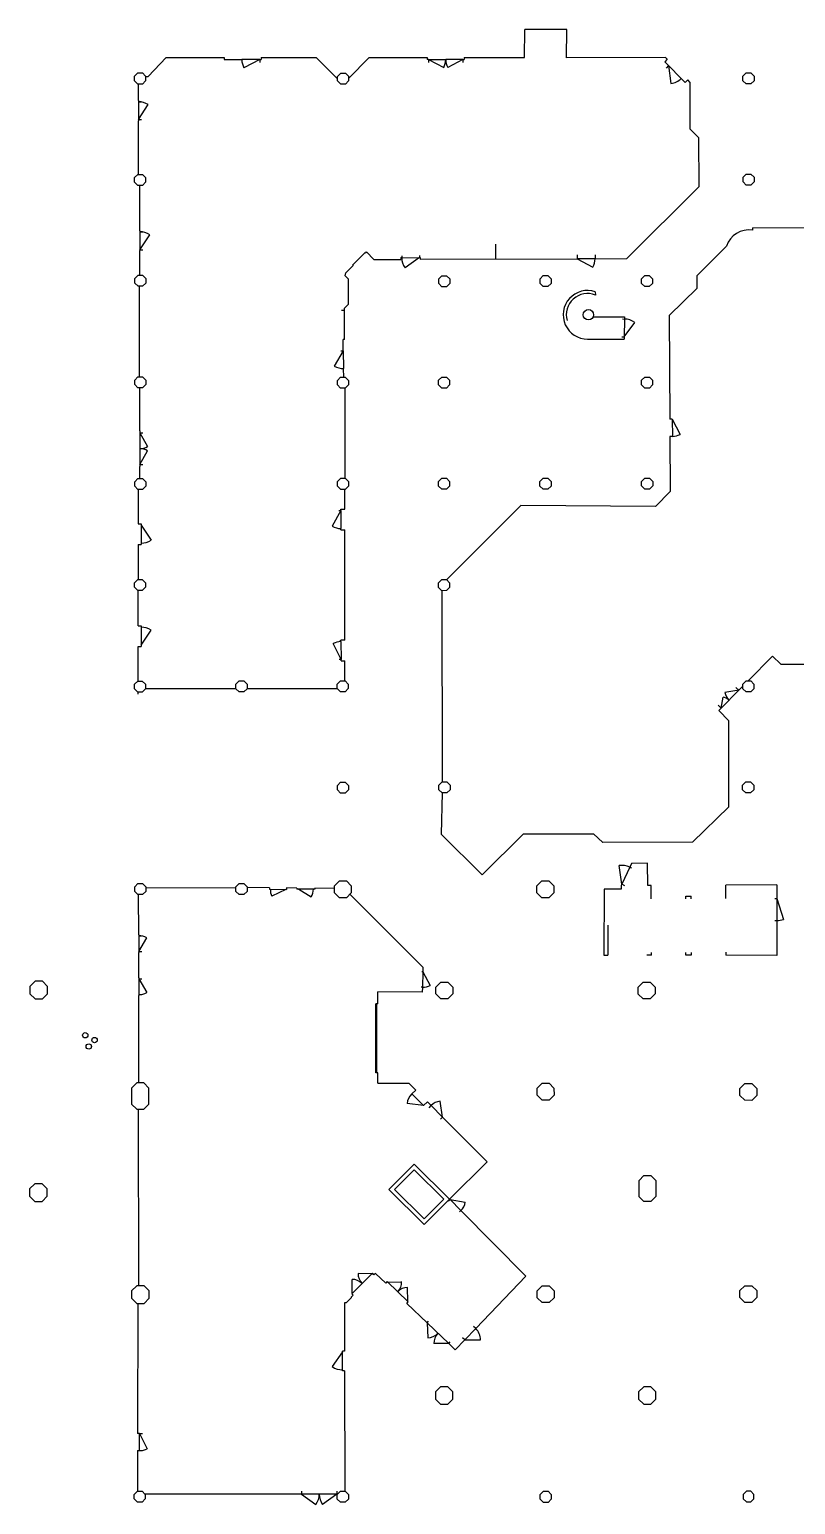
# Model space of a CAD drawing. Header units: metres. Extents: x -170671 to 7046476, y -35663801 to 566855.
# Drawn here: x 16557 to 20404, y 8279 to 15692 of the extents above; entities that cross this region are included whole.
import ezdxf

# ---------------------------------------------------------------- set-up
doc = ezdxf.new("R2010")
doc.units = ezdxf.units.M
doc.header["$LTSCALE"] = 100
doc.layers.add('0-mur', color=250, linetype='Continuous')
doc.layers.add('0-porte', color=6, linetype='Continuous')

msp = doc.modelspace()

# ---------------------------------------------------------------- linework, layer by layer
at = {"layer": '0-mur', "color": 0}
for p, q in [((19043.795, 15551.775), (19045.311, 15692.143)), ((19255.579, 15691.508), (19045.311, 15692.143)), ((19254.055, 15550.491), (19255.579, 15691.508)), ((17243.885, 15550.968), (17152.467, 15455.436)), ((17243.885, 15550.968), (17535.204, 15551.231)), ((17535.204, 15551.231), (17535.21, 15541.224)), ((17535.21, 15541.224), (17623.655, 15541.308)), ((17713.909, 15541.405), (17721.012, 15541.429)), ((17721.009, 15551.387), (17996.809, 15551.688)), ((17721.009, 15551.387), (17721.012, 15541.429)), ((18104.222, 15444.972), (17996.809, 15551.688)), ((18263.895, 15550.996), (18159.745, 15445.602)), ((18263.895, 15550.996), (18554.67, 15551.3)), ((18554.67, 15551.3), (18554.683, 15541.294)), ((18561.78, 15541.317), (18554.683, 15541.294)), ((18733.381, 15541.475), (18740.488, 15541.45)), ((18740.481, 15551.457), (19043.795, 15551.775)), ((18740.481, 15551.457), (18740.488, 15541.45)), ((19751.158, 15552.061), (19254.055, 15550.491)), ((19760.63, 15542.5), (19747.583, 15529.538)), ((19760.63, 15542.5), (19751.158, 15552.061)), ((17140.597, 15455.406), (17152.467, 15455.436)), ((19863.433, 15438.698), (19850.869, 15426.28)), ((19875.449, 15426.558), (19863.433, 15438.698)), ((19874.75, 15192.047), (19875.449, 15426.558)), ((17104.205, 15334.813), (17104.13, 15418.1)), ((17104.564, 14964.183), (17104.301, 15233.904)), ((19917.648, 15148.928), (19874.75, 15192.047)), ((19917.648, 15148.928), (19918.062, 14902.142)), ((17111.378, 14680.235), (17111.158, 14908.687)), ((19918.062, 14902.142), (19556.745, 14540.702)), ((20187.764, 14695.186), (20508.317, 14696.755)), ((20187.764, 14695.186), (20187.767, 14683.485)), ((18897.597, 14614.076), (18897.842, 14538.541)), ((19910.451, 14456.378), (20057.276, 14603.404)), ((17111.597, 14456.961), (17111.476, 14580.72)), ((18245.615, 14569.778), (18249.869, 14574.063)), ((18249.869, 14574.063), (18286.609, 14536.537)), ((18286.609, 14536.537), (18421.572, 14536.997)), ((18421.545, 14545.705), (18421.577, 14536.849)), ((18519.934, 14546.232), (18519.963, 14537.175)), ((18519.958, 14537.324), (19307.81, 14539.89)), ((19397.806, 14540.184), (19556.745, 14540.702)), ((18142.463, 14454.177), (18145.789, 14469.281)), ((18145.789, 14469.281), (18182.201, 14505.929)), ((19910.1, 14392.524), (19910.451, 14456.378)), ((17110.147, 13946.9), (17109.712, 14401.415)), ((18158.896, 14437.741), (18142.463, 14454.177)), ((18158.899, 14311.021), (18158.896, 14437.741)), ((19770.302, 14254.817), (19910.1, 14392.524)), ((18139.456, 14292.101), (18158.899, 14311.021)), ((19398.664, 14374.399), (19399.335, 14357.852)), ((19389.825, 14247.357), (19545.012, 14248.021)), ((19770.302, 14254.817), (19772.867, 13733.658)), ((18133.094, 14077.223), (18131.975, 14133.414)), ((19360.353, 14135.464), (19543.267, 14135.292)), ((18135.714, 13945.249), (18134.865, 13988.15)), ((17110.813, 13674.82), (17110.604, 13891.374)), ((18142.192, 13436.722), (18142.816, 13889.705)), ((19785.558, 13733.752), (19772.867, 13733.658)), ((19787.091, 13647.37), (19773.293, 13647.304)), ((19773.293, 13647.304), (19774.646, 13370.631)), ((17111.044, 13435.964), (17110.982, 13496.15)), ((17102.835, 13380.45), (17103, 13207.505)), ((18140.293, 13280.942), (18140.196, 13381.203)), ((19774.646, 13370.631), (19700.938, 13295.465)), ((18121.524, 13280.928), (18140.293, 13280.942)), ((18651.598, 12926.995), (19024.723, 13299.805)), ((19700.938, 13295.465), (19024.723, 13299.805)), ((17103, 13207.505), (17118.004, 13207.513)), ((18121.001, 13178.103), (18140.387, 13178.14)), ((18140.896, 12623.359), (18140.387, 13178.14)), ((17103.099, 13104.057), (17118.103, 13104.065)), ((17103.099, 13104.057), (17103.266, 12928.324)), ((17102.929, 12694.931), (17102.757, 12872.804)), ((18628.562, 12871.955), (18630.385, 11910.685)), ((17102.929, 12694.931), (17117.928, 12694.939)), ((18140.896, 12623.359), (18121.45, 12623.31)), ((17103.028, 12591.483), (17118.026, 12591.49)), ((17103.194, 12417.941), (17103.028, 12591.483)), ((20165.894, 12418.707), (20288.61, 12543.493)), ((20288.61, 12543.493), (20330.159, 12502.395)), ((18122.655, 12519.933), (18140.985, 12519.958)), ((18141.09, 12418.852), (18140.985, 12519.958)), ((20330.159, 12502.395), (21026.5, 12500.779)), ((17142.236, 12379.829), (17594.129, 12379.99)), ((17649.654, 12379.675), (18102.761, 12380.675)), ((20119.329, 12371.318), (20139.963, 12392.318)), ((17100.811, 12362.395), (17100.82, 12351.841)), ((20018.667, 12268.961), (20030.912, 12281.415)), ((20069.553, 12217.38), (20018.667, 12268.961)), ((20070.143, 11786.249), (20069.553, 12217.38)), ((18629.405, 11855.718), (18625.425, 11648.485)), ((19886.539, 11607.878), (20070.143, 11786.249)), ((18625.425, 11648.485), (18830.455, 11443.553)), ((18830.455, 11443.553), (19038.566, 11649.622)), ((19038.566, 11649.622), (19389.759, 11650.289)), ((19389.759, 11650.289), (19435.963, 11606.636)), ((19886.539, 11607.878), (19435.963, 11606.636)), ((19580.312, 11500.523), (19571.722, 11482.078)), ((19661.719, 11503.285), (19580.312, 11500.523)), ((19662.323, 11390.228), (19661.719, 11503.285)), ((17105.482, 11143.024), (17105.287, 11344.294)), ((17594.197, 11377.888), (17140.919, 11377.65)), ((17762.617, 11378.706), (17649.725, 11379.864)), ((17762.617, 11378.706), (17762.554, 11371.822)), ((17848.584, 11377.797), (17848.515, 11370.912)), ((17900.239, 11377.257), (17848.584, 11377.797)), ((17900.239, 11377.257), (17900.19, 11372.268)), ((17989.779, 11376.315), (17989.73, 11371.326)), ((18088.934, 11375.252), (17989.779, 11376.315)), ((18166.055, 11346.486), (18533.505, 10979.946)), ((19442.646, 11371.657), (19440.913, 11039.497)), ((19529.071, 11371.786), (19442.646, 11371.657)), ((19531.566, 11396.135), (19528.871, 11390.369)), ((19528.871, 11390.369), (19529.071, 11371.786)), ((19678.761, 11390.324), (19662.323, 11390.228)), ((19679.801, 11323.462), (19678.761, 11390.324)), ((20310.697, 11393.623), (20053.954, 11392.298)), ((20054.313, 11324.204), (20053.954, 11392.298)), ((20310.697, 11393.623), (20310.648, 11324.801)), ((19854.017, 11336.739), (19879.658, 11336.781)), ((19854.024, 11323.645), (19854.017, 11336.739)), ((19879.67, 11324.036), (19879.658, 11336.781)), ((20310.553, 11214.094), (20310.407, 11038.996)), ((19461.803, 11190.903), (19461.015, 11039.378)), ((17105.684, 10925.722), (17105.57, 11052.968)), ((19681.466, 11039.83), (19681.484, 11054.174)), ((19854.152, 11039.607), (19854.17, 11053.951)), ((19880.701, 11054.27), (19880.673, 11039.575)), ((20054.217, 11054.412), (20054.187, 11039.319)), ((18533.505, 10979.946), (18532.765, 10955.848)), ((19440.913, 11039.497), (19461.015, 11039.378)), ((19681.466, 11039.83), (19658.401, 11039.855)), ((19880.673, 11039.575), (19854.152, 11039.607)), ((20310.407, 11038.996), (20054.187, 11039.319)), ((17106.203, 10397.98), (17105.77, 10838.205)), ((18529.627, 10853.994), (18305.977, 10855.194)), ((18530.395, 10878.795), (18529.627, 10853.994)), ((18306.415, 10396.049), (18461.927, 10397.426)), ((18461.927, 10397.426), (18496.753, 10362.505)), ((18476.95, 10342.767), (18496.753, 10362.505)), ((18535.549, 10284.012), (18555.352, 10303.75)), ((18555.352, 10303.75), (18574.803, 10284.232)), ((17106.18, 9378.881), (17105.327, 10265.906)), ((18564.183, 10273.647), (18574.803, 10284.232)), ((18621.431, 10216.265), (18632.051, 10226.851)), ((18632.051, 10226.851), (18855.966, 10002.337)), ((18489.381, 9990.444), (18362.314, 9862.953)), ((18489.444, 9962.173), (18390.613, 9863.013)), ((18666.626, 9814.137), (18489.381, 9990.444)), ((18638.327, 9814.076), (18489.444, 9962.173)), ((18855.966, 10002.337), (18666.749, 9814.231)), ((19618.604, 9908.4), (19643.343, 9933.157)), ((19643.343, 9933.157), (19678.343, 9933.175)), ((19678.343, 9933.175), (19703.099, 9908.443)), ((18362.314, 9862.953), (18539.56, 9686.643)), ((18390.613, 9863.013), (18539.499, 9714.913)), ((19618.641, 9826.051), (19618.604, 9908.4)), ((19703.099, 9908.443), (19703.135, 9826.94)), ((18539.499, 9714.913), (18638.327, 9814.076)), ((18539.56, 9686.643), (18666.626, 9814.137)), ((18666.749, 9814.231), (18669.396, 9811.573)), ((19642.21, 9801.53), (19618.641, 9826.051)), ((19678.359, 9801.528), (19642.21, 9801.53)), ((19703.135, 9826.94), (19678.359, 9801.528)), ((18724.086, 9756.47), (19050.63, 9427.371)), ((18287.247, 9433.525), (18279.524, 9441.344)), ((18294.719, 9440.893), (18287.247, 9433.525)), ((18346.334, 9391.399), (18294.719, 9440.893)), ((19050.63, 9427.371), (18798.084, 9163.932)), ((18353.947, 9399.342), (18346.334, 9391.399)), ((17100.864, 9289.986), (17099.874, 8635.521)), ((18139.339, 9293.203), (18139.343, 9050.617)), ((18183.281, 9331.007), (18172.902, 9320.768)), ((18175.564, 9338.826), (18183.281, 9331.007)), ((18451.718, 9290.352), (18459.331, 9298.295)), ((18554.223, 9192.066), (18451.718, 9290.352)), ((18139.343, 9050.617), (18128.679, 9050.629)), ((18695.336, 9056.777), (18662.492, 9088.26)), ((18743.29, 9106.783), (18695.336, 9056.777)), ((18139.478, 8951.757), (18128.778, 8951.762)), ((18139.478, 8951.757), (18140.274, 8345.947)), ((17110.325, 8635.516), (17099.874, 8635.521)), ((17099.749, 8550.302), (17099.441, 8346.441)), ((17099.749, 8550.302), (17110.404, 8550.338)), ((17923.246, 8331.938), (17137.941, 8331.175)), ((17923.225, 8346.971), (17923.246, 8331.938)), ((18101.336, 8347.134), (18101.357, 8332.101)), ((18105.703, 8332.122), (18101.357, 8332.101))]:
    msp.add_line(p, q, dxfattribs=at)
at = {"layer": '0-mur', "color": 0, "extrusion": (0, 0, -1)}
for points in [[(-17085.086, 15434.363), (-17085.074, 15457.365), (-17101.327, 15473.656), (-17124.328, 15473.668), (-17140.598, 15457.398), (-17140.61, 15434.397), (-17124.357, 15418.106), (-17101.355, 15418.094), (-17085.086, 15434.363)], [(-18104.23, 15433.77), (-18104.218, 15456.772), (-18120.471, 15473.063), (-18143.473, 15473.075), (-18159.742, 15456.805), (-18159.754, 15433.804), (-18143.501, 15417.513), (-18120.5, 15417.501), (-18104.23, 15433.77)], [(-20140.642, 15434.749), (-20140.63, 15457.75), (-20156.883, 15474.041), (-20179.894, 15474.006), (-20196.154, 15457.784), (-20196.166, 15434.782), (-20179.913, 15418.491), (-20156.912, 15418.479), (-20140.642, 15434.749)], [(-17085.065, 14924.937), (-17085.059, 14947.939), (-17101.322, 14964.182), (-17124.317, 14964.193), (-17140.583, 14947.973), (-17140.595, 14924.971), (-17124.342, 14908.68), (-17101.341, 14908.668), (-17085.065, 14924.937)], [(-20140.861, 14926.366), (-20140.849, 14949.367), (-20157.102, 14965.658), (-20180.104, 14965.67), (-20196.373, 14949.401), (-20196.385, 14926.399), (-20180.123, 14910.156), (-20157.121, 14910.144), (-20140.861, 14926.366)], [(-17086.108, 14417.664), (-17086.102, 14440.667), (-17102.349, 14456.957), (-17125.351, 14456.969), (-17141.626, 14440.7), (-17141.632, 14417.697), (-17125.37, 14401.454), (-17102.374, 14401.443), (-17086.108, 14417.664)], [(-19121.181, 14416.184), (-19121.169, 14439.186), (-19137.422, 14455.477), (-19160.433, 14455.441), (-19176.693, 14439.219), (-19176.705, 14416.218), (-19160.452, 14399.927), (-19137.451, 14399.915), (-19121.181, 14416.184)], [(-19630.776, 14416.415), (-19630.77, 14439.418), (-19647.032, 14455.661), (-19670.028, 14455.672), (-19686.303, 14439.403), (-19686.309, 14416.401), (-19670.053, 14400.159), (-19647.051, 14400.147), (-19630.776, 14416.415)], [(-18612.212, 14415.381), (-18612.2, 14438.383), (-18628.453, 14454.674), (-18651.454, 14454.686), (-18667.73, 14438.417), (-18667.736, 14415.415), (-18651.483, 14399.124), (-18628.487, 14399.113), (-18612.212, 14415.381)], [(-17085.732, 13907.619), (-17085.72, 13930.62), (-17101.973, 13946.911), (-17124.984, 13946.875), (-17141.244, 13930.654), (-17141.256, 13907.652), (-17125.003, 13891.361), (-17102.007, 13891.35), (-17085.732, 13907.619)], [(-18103.698, 13905.944), (-18103.692, 13928.947), (-18119.939, 13945.236), (-18142.94, 13945.248), (-18159.216, 13928.98), (-18159.222, 13905.977), (-18142.969, 13889.686), (-18119.973, 13889.675), (-18103.698, 13905.944)], [(-18611.603, 13906.186), (-18611.591, 13929.187), (-18627.854, 13945.43), (-18650.855, 13945.443), (-18667.125, 13929.173), (-18667.137, 13906.171), (-18650.874, 13889.928), (-18627.879, 13889.917), (-18611.603, 13906.186)], [(-19631.328, 13906.456), (-19631.316, 13929.457), (-19647.569, 13945.748), (-19670.571, 13945.76), (-19686.84, 13929.49), (-19686.852, 13906.489), (-19670.59, 13890.246), (-19647.588, 13890.234), (-19631.328, 13906.456)], [(-17085.456, 13396.697), (-17085.45, 13419.7), (-17101.703, 13435.991), (-17124.708, 13435.954), (-17140.974, 13419.733), (-17140.986, 13396.731), (-17124.733, 13380.44), (-17101.731, 13380.428), (-17085.456, 13396.697)], [(-18103.906, 13397.459), (-18103.9, 13420.462), (-18120.157, 13436.704), (-18143.158, 13436.716), (-18159.434, 13420.447), (-18159.44, 13397.444), (-18143.177, 13381.201), (-18120.182, 13381.19), (-18103.906, 13397.459)], [(-18611.821, 13397.653), (-18611.809, 13420.655), (-18628.062, 13436.946), (-18651.064, 13436.958), (-18667.333, 13420.688), (-18667.345, 13397.686), (-18651.092, 13381.396), (-18628.091, 13381.383), (-18611.821, 13397.653)], [(-19120.987, 13397.848), (-19120.975, 13420.85), (-19137.228, 13437.141), (-19160.23, 13437.153), (-19176.505, 13420.884), (-19176.511, 13397.881), (-19160.249, 13381.638), (-19137.253, 13381.627), (-19120.987, 13397.848)], [(-19631.542, 13398.071), (-19631.529, 13421.073), (-19647.783, 13437.364), (-19670.778, 13437.375), (-19687.053, 13421.106), (-19687.066, 13398.105), (-19670.813, 13381.814), (-19647.801, 13381.849), (-19631.542, 13398.071)], [(-17084.388, 12889.053), (-17084.376, 12912.054), (-17100.639, 12928.297), (-17123.634, 12928.308), (-17139.9, 12912.088), (-17139.912, 12889.086), (-17123.659, 12872.795), (-17100.658, 12872.783), (-17084.388, 12889.053)], [(-18611.849, 12888.236), (-18611.836, 12911.237), (-18628.099, 12927.481), (-18651.101, 12927.493), (-18667.36, 12911.271), (-18667.373, 12888.269), (-18651.12, 12871.978), (-18628.118, 12871.966), (-18611.849, 12888.236)], [(-17084.535, 12378.664), (-17084.529, 12401.666), (-17100.792, 12417.909), (-17123.787, 12417.92), (-17140.053, 12401.7), (-17140.059, 12378.697), (-17123.806, 12362.406), (-17100.811, 12362.395), (-17084.535, 12378.664)], [(-17594.124, 12379.142), (-17594.112, 12402.144), (-17610.374, 12418.387), (-17633.376, 12418.399), (-17649.645, 12402.129), (-17649.657, 12379.128), (-17633.395, 12362.884), (-17610.393, 12362.872), (-17594.124, 12379.142)], [(-18102.762, 12379.58), (-18102.756, 12402.583), (-18119.009, 12418.874), (-18142.004, 12418.885), (-18158.28, 12402.616), (-18158.292, 12379.615), (-18142.039, 12363.324), (-18119.028, 12363.36), (-18102.762, 12379.58)], [(-20139.967, 12379.423), (-20139.961, 12402.425), (-20156.208, 12418.715), (-20179.21, 12418.727), (-20195.485, 12402.459), (-20195.491, 12379.456), (-20179.238, 12363.165), (-20156.243, 12363.154), (-20139.967, 12379.423)], [(-18103.304, 11870.515), (-18103.292, 11893.516), (-18119.554, 11909.759), (-18142.556, 11909.771), (-18158.816, 11893.55), (-18158.828, 11870.548), (-18142.575, 11854.257), (-18119.573, 11854.245), (-18103.304, 11870.515)], [(-18613.667, 11871.447), (-18613.655, 11894.448), (-18629.917, 11910.691), (-18652.913, 11910.702), (-18669.188, 11894.434), (-18669.191, 11871.48), (-18652.938, 11855.189), (-18629.936, 11855.177), (-18613.667, 11871.447)], [(-20138.76, 11871.452), (-20138.754, 11894.454), (-20155.007, 11910.745), (-20178.002, 11910.756), (-20194.277, 11894.488), (-20194.284, 11871.485), (-20178.027, 11855.243), (-20155.025, 11855.231), (-20138.76, 11871.452)], [(-17085.4, 11360.539), (-17085.388, 11383.54), (-17101.641, 11399.831), (-17124.643, 11399.843), (-17140.912, 11383.574), (-17140.924, 11360.572), (-17124.671, 11344.281), (-17101.67, 11344.269), (-17085.4, 11360.539)], [(-17594.2, 11360.511), (-17594.194, 11383.514), (-17610.45, 11399.756), (-17633.452, 11399.768), (-17649.727, 11383.499), (-17649.733, 11360.497), (-17633.471, 11344.254), (-17610.475, 11344.243), (-17594.2, 11360.511)], [(-18088.94, 11353.842), (-18088.922, 11388.842), (-18113.661, 11413.6), (-18148.661, 11413.618), (-18173.423, 11388.886), (-18173.435, 11353.885), (-18148.705, 11329.08), (-18113.696, 11329.109), (-18088.94, 11353.842)], [(-19106.042, 11353.439), (-19106.024, 11388.439), (-19130.763, 11413.196), (-19165.763, 11413.214), (-19190.525, 11388.483), (-19190.537, 11353.481), (-19165.798, 11328.724), (-19130.798, 11328.706), (-19106.042, 11353.439)], [(-18598.119, 10845.065), (-18598.101, 10880.065), (-18622.839, 10904.823), (-18657.84, 10904.841), (-18682.596, 10880.108), (-18682.614, 10845.108), (-18657.875, 10820.35), (-18622.875, 10820.332), (-18598.119, 10845.065)], [(-19614.893, 10844.995), (-19614.881, 10879.996), (-19639.62, 10904.753), (-19674.62, 10904.771), (-19699.376, 10880.039), (-19699.388, 10845.037), (-19674.649, 10820.28), (-19639.655, 10820.263), (-19614.893, 10844.995)], [(-19106.96, 10336.669), (-19106.948, 10371.67), (-19131.687, 10396.428), (-19166.681, 10396.444), (-19191.443, 10371.713), (-19191.455, 10336.711), (-19166.716, 10311.954), (-19131.716, 10311.936), (-19106.96, 10336.669)], [(-20124.991, 10335.356), (-20124.973, 10370.356), (-20149.712, 10395.113), (-20184.712, 10395.131), (-20209.483, 10370.352), (-20209.486, 10335.398), (-20184.757, 10310.593), (-20149.747, 10310.623), (-20124.991, 10335.356)], [(-19107.39, 9318.856), (-19107.378, 9353.857), (-19132.116, 9378.614), (-19167.117, 9378.632), (-19191.873, 9353.899), (-19191.885, 9318.898), (-19167.146, 9294.141), (-19132.152, 9294.124), (-19107.39, 9318.856)], [(-20125.42, 9319.135), (-20125.408, 9354.137), (-20150.147, 9378.894), (-20185.147, 9378.912), (-20209.903, 9354.179), (-20209.915, 9319.178), (-20185.176, 9294.421), (-20150.182, 9294.404), (-20125.42, 9319.135)], [(-17083.306, 8307.269), (-17083.3, 8330.272), (-17099.553, 8346.563), (-17122.549, 8346.574), (-17138.824, 8330.305), (-17138.83, 8307.303), (-17122.574, 8291.061), (-17099.572, 8291.049), (-17083.306, 8307.269)], [(-18103.243, 8306.635), (-18103.231, 8329.637), (-18119.484, 8345.928), (-18142.485, 8345.94), (-18158.755, 8329.67), (-18158.767, 8306.669), (-18142.514, 8290.378), (-18119.503, 8290.413), (-18103.243, 8306.635)], [(-19122.457, 8306.504), (-19122.45, 8329.507), (-19138.707, 8345.749), (-19161.709, 8345.761), (-19177.974, 8329.54), (-19177.981, 8306.538), (-19161.728, 8290.247), (-19138.732, 8290.236), (-19122.457, 8306.504)]]:
    msp.add_lwpolyline(points, close=True, dxfattribs=at)
at = {"layer": '0-mur', "color": 0}
for points in [[(16648.132, 10846.058), (16648.099, 10882.848), (16622.056, 10908.817), (16585.253, 10908.788), (16559.255, 10882.734), (16559.288, 10845.944), (16585.33, 10819.974), (16622.133, 10820.004), (16648.132, 10846.058)], [(17157.085, 10372.539), (17131.571, 10398.016), (17095.521, 10397.988), (17070.053, 10372.488), (17070.136, 10291.343), (17095.65, 10265.866), (17131.7, 10265.894), (17157.159, 10291.442), (17157.085, 10372.539)], [(16646.178, 9828.864), (16646.145, 9865.654), (16620.093, 9891.671), (16583.29, 9891.642), (16557.292, 9865.588), (16557.325, 9828.798), (16583.377, 9802.78), (16620.18, 9802.81), (16646.178, 9828.864)], [(17158.674, 9316.069), (17158.631, 9352.907), (17132.589, 9378.876), (17095.786, 9378.847), (17069.788, 9352.793), (17069.821, 9316.003), (17095.873, 9289.985), (17132.666, 9290.063), (17158.674, 9316.069)], [(18683.181, 8845.571), (18657.67, 8871), (18621.62, 8870.971), (18596.152, 8845.471), (18596.185, 8809.428), (18621.706, 8783.952), (18657.756, 8783.98), (18683.224, 8809.481), (18683.181, 8845.571)], [(19703.631, 8845.139), (19678.11, 8870.616), (19642.06, 8870.587), (19616.593, 8845.087), (19616.626, 8809.044), (19642.14, 8783.567), (19678.196, 8783.596), (19703.664, 8809.097), (19703.631, 8845.139)], [(20195.742, 8308.008), (20195.719, 8330.41), (20179.866, 8346.216), (20157.452, 8346.221), (20141.623, 8330.363), (20141.64, 8307.96), (20157.508, 8292.108), (20179.913, 8292.151), (20195.742, 8308.008)]]:
    msp.add_lwpolyline(points, close=True, dxfattribs=at)
at = {"layer": '0-mur', "color": 0, "extrusion": (0, 0, -1)}
msp.add_lwpolyline([(-18172.902, 9320.768), (-18172.904, 9317.831), (-18148.165, 9293.074), (-18139.343, 9293.055)], dxfattribs=at)
at = {"layer": '0-mur', "color": 0}
for centre, radius in [((19364.099, 14258.651), 25.886), ((16837.336, 10637.717), 13.5), ((16883.917, 10613.558), 13.5), ((16855.044, 10581.203), 13.5)]:
    msp.add_circle(centre, radius, dxfattribs=at)
for centre, radius, start, end in [((20169.201, 14567.347), 117.587, 80.9146974, 162.1504533), ((19360.303, 14257.993), 122.545, 71.7581886, 270.024012), ((19360.303, 14257.993), 107.199, 68.6483226, 195.5034557)]:
    msp.add_arc(centre, radius, start, end, dxfattribs=at)
at = {"layer": '0-porte', "color": 0}
for p, q in [((17713.909, 15541.405), (17623.655, 15541.308)), ((17623.655, 15541.308), (17623.666, 15526.323)), ((17713.909, 15541.405), (17634.203, 15499.05)), ((17713.909, 15541.405), (17713.92, 15526.42)), ((18561.78, 15541.317), (18647.585, 15541.372)), ((18561.78, 15541.317), (18561.806, 15526.285)), ((18561.78, 15541.317), (18637.633, 15501.194)), ((18733.381, 15541.475), (18647.585, 15541.372)), ((18733.381, 15541.475), (18657.617, 15501.201)), ((18733.381, 15541.475), (18733.392, 15526.49)), ((19766.535, 15510.618), (19747.583, 15529.538)), ((19766.535, 15510.618), (19754.292, 15498.464)), ((19766.535, 15510.618), (19778.942, 15420.93)), ((19766.535, 15510.618), (19830.527, 15446.616)), ((19830.527, 15446.616), (19817.978, 15434.152)), ((19850.869, 15426.28), (19830.527, 15446.616)), ((17104.205, 15334.813), (17104.301, 15233.904)), ((17104.215, 15329.338), (17119.204, 15329.393)), ((17104.291, 15239.379), (17153.637, 15314.609)), ((17104.291, 15239.379), (17119.295, 15239.387)), ((17111.378, 14680.235), (17111.476, 14580.72)), ((17111.386, 14675.456), (17126.391, 14675.465)), ((17111.477, 14585.45), (17160.814, 14660.729)), ((17111.477, 14585.45), (17126.466, 14585.506)), ((18243.436, 14571.932), (18179.898, 14508.208)), ((18243.436, 14571.932), (18245.615, 14569.778)), ((18421.545, 14545.705), (18426.869, 14545.723)), ((18426.839, 14554.381), (18426.868, 14545.324)), ((18426.868, 14545.324), (18515.522, 14546.197)), ((18515.522, 14546.197), (18443.269, 14494.824)), ((18515.487, 14555.601), (18515.522, 14546.197)), ((18515.522, 14546.197), (18519.934, 14546.232)), ((19307.75, 14559.546), (19307.81, 14539.89)), ((19397.806, 14540.184), (19307.81, 14539.89)), ((19307.81, 14539.89), (19386.979, 14497.093)), ((19397.746, 14559.84), (19397.806, 14540.184)), ((18179.898, 14508.208), (18182.201, 14505.929)), ((18124.982, 14281.892), (18139.497, 14281.952)), ((18140.015, 14133.575), (18139.456, 14292.101)), ((19535.488, 14237.306), (19544.842, 14237.183)), ((19544.842, 14237.183), (19543.447, 14146.83)), ((19545.012, 14248.021), (19544.842, 14237.183)), ((19543.447, 14146.83), (19596.922, 14219.649)), ((18140.015, 14133.575), (18131.975, 14133.414)), ((19531.619, 14147.058), (19543.447, 14146.83)), ((19543.447, 14146.83), (19543.267, 14135.292)), ((18133.094, 14077.223), (18087.515, 14000.703)), ((18120.324, 14076.963), (18133.094, 14077.223)), ((18133.094, 14077.223), (18134.865, 13988.15)), ((18122.092, 13987.94), (18134.865, 13988.15)), ((19785.558, 13733.752), (19824.693, 13656.771)), ((19785.558, 13733.752), (19787.091, 13647.37)), ((17110.813, 13674.82), (17110.982, 13496.15)), ((17110.827, 13665.462), (17125.826, 13665.469)), ((17110.827, 13665.462), (17150.167, 13595.841)), ((17110.978, 13505.46), (17150.196, 13575.183)), ((17110.978, 13505.46), (17125.982, 13505.469)), ((18121.491, 13274.05), (18077.689, 13195.645)), ((18110.244, 13274.145), (18121.491, 13274.05)), ((18121.491, 13274.05), (18121.028, 13184.233)), ((18121.491, 13274.05), (18121.524, 13280.928)), ((17118.004, 13207.513), (17118.103, 13104.065)), ((17118.008, 13200.792), (17167.572, 13125.694)), ((18109.781, 13184.327), (18121.028, 13184.233)), ((18121.001, 13178.103), (18121.028, 13184.233)), ((17117.928, 12694.939), (17118.026, 12591.49)), ((17118.023, 12598.212), (17167.45, 12673.409)), ((18122.576, 12526.34), (18082.282, 12606.476)), ((18121.532, 12616.007), (18113.139, 12616.024)), ((18121.532, 12616.007), (18121.45, 12623.31)), ((18121.532, 12616.007), (18122.576, 12526.34)), ((18122.576, 12526.34), (18113.227, 12526.316)), ((18122.655, 12519.933), (18122.576, 12526.34)), ((20104.446, 12385.973), (20119.329, 12371.318)), ((20119.329, 12371.318), (20030.912, 12281.415)), ((20030.912, 12281.415), (20040.239, 12336.754)), ((20119.329, 12371.318), (20050.21, 12360.255)), ((20016.03, 12296.069), (20030.912, 12281.415)), ((19531.566, 11396.135), (19518.839, 11490.14)), ((19571.722, 11482.078), (19531.566, 11396.135)), ((19580.369, 11478.078), (19571.722, 11482.078)), ((17762.554, 11371.822), (17848.515, 11370.912)), ((17844.675, 11370.942), (17774.238, 11336.811)), ((17989.73, 11371.326), (17900.19, 11372.268)), ((17909.304, 11372.196), (17971.853, 11332.653)), ((19547.284, 11388.767), (19531.566, 11396.135)), ((20301.3, 11324.826), (20310.648, 11324.801)), ((20310.648, 11324.801), (20310.553, 11214.094)), ((20310.648, 11324.801), (20344.627, 11219.404)), ((20301.209, 11214.071), (20310.553, 11214.094)), ((17105.482, 11143.024), (17105.57, 11052.968)), ((17105.484, 11137.995), (17120.488, 11138.004)), ((17105.562, 11057.995), (17146.136, 11126.943)), ((17105.562, 11057.995), (17120.566, 11058.004)), ((17105.684, 10925.722), (17105.77, 10838.205)), ((17105.699, 10921.941), (17120.697, 10921.948)), ((17105.699, 10921.941), (17146.397, 10853.089)), ((18532.765, 10955.848), (18527.094, 10956.01)), ((18532.765, 10955.848), (18530.395, 10878.795)), ((18532.765, 10955.848), (18569.647, 10888.126)), ((17105.771, 10841.939), (17120.776, 10841.948)), ((18306.029, 10796.051), (18305.977, 10855.194)), ((18530.395, 10878.795), (18524.723, 10878.957)), ((18306.029, 10796.051), (18296.028, 10796.046)), ((18296.369, 10448.167), (18296.028, 10796.046)), ((18301.357, 10448.217), (18301.032, 10796.049)), ((18306.361, 10448.22), (18296.369, 10448.167)), ((18306.415, 10396.049), (18306.361, 10448.22)), ((18476.95, 10342.767), (18535.549, 10284.012)), ((18632.051, 10226.851), (18619.17, 10306.884)), ((18535.549, 10284.012), (18453.185, 10294.055)), ((18574.803, 10284.232), (18632.051, 10226.851)), ((18662.363, 9804.592), (18669.396, 9811.573)), ((18669.396, 9811.573), (18745.903, 9798.32)), ((18669.396, 9811.573), (18724.086, 9756.47)), ((18717.058, 9749.49), (18724.086, 9756.47)), ((18279.524, 9441.344), (18175.564, 9338.826)), ((18277.389, 9439.225), (18207.393, 9440.285)), ((18177.699, 9340.946), (18177.633, 9410.94)), ((18459.331, 9298.295), (18353.947, 9399.342)), ((18356.107, 9397.284), (18426.078, 9399.306)), ((18457.162, 9300.402), (18456.253, 9370.377)), ((18554.223, 9192.066), (18561.836, 9200.01)), ((18554.223, 9192.066), (18557.301, 9117.147)), ((18554.223, 9192.066), (18662.492, 9088.26)), ((18743.29, 9106.783), (18798.084, 9163.932)), ((18798.084, 9163.932), (18787.253, 9174.317)), ((18128.686, 9046.199), (18077.493, 8972.143)), ((18128.778, 8951.762), (18128.679, 9050.629)), ((18662.492, 9088.26), (18587.488, 9088.22)), ((18662.492, 9088.26), (18670.105, 9096.203)), ((18743.29, 9106.783), (18732.459, 9117.168)), ((18743.29, 9106.783), (18822.463, 9106.859)), ((17110.325, 8635.516), (17125.329, 8635.525)), ((17110.325, 8635.516), (17148.231, 8559.236)), ((17110.404, 8550.338), (17110.325, 8635.516)), ((17110.404, 8550.338), (17125.402, 8550.345)), ((18101.357, 8332.101), (17923.246, 8331.938)), ((17923.246, 8331.938), (17995.189, 8279.482)), ((18101.357, 8332.101), (18029.508, 8279.514))]:
    msp.add_line(p, q, dxfattribs=at)
for centre, radius, start, end in [((17713.909, 15541.405), 90.259, 180.0551313, 207.9792417), ((18561.78, 15541.317), 85.798, 332.131021, 0.0551371), ((18733.381, 15541.475), 85.798, 180.0551313, 207.9792417), ((19766.535, 15510.618), 90.503, 277.8745045, 314.9987606), ((17104.291, 15239.379), 90, 56.7564272, 90.0551333), ((17111.477, 14585.45), 90, 56.7564272, 90.0551333), ((18515.522, 14546.197), 88.651, 180.5870032, 215.4141707), ((19307.81, 14539.89), 90, 331.6044915, 0.1870511), ((19543.447, 14146.83), 90.339, 53.7036686, 89.1127186), ((18133.094, 14077.223), 89.063, 239.2196309, 271.1381356), ((19785.558, 13733.752), 86.367, 271.0133146, 296.9458669), ((17110.978, 13505.46), 80, 60.6487514, 90.055133), ((17110.827, 13665.462), 80, 270.0551313, 299.4615129), ((18121.491, 13274.05), 89.815, 240.8120833, 269.7041942), ((17118.008, 13200.792), 90, 270.0551313, 303.4206708), ((17118.023, 12598.212), 90, 56.6895899, 90.0551294), ((18122.576, 12526.34), 89.71, 90.6727466, 116.6935691), ((20030.912, 12281.415), 56.102, 45.4827184, 80.4283361), ((20119.329, 12371.318), 70, 189.0922574, 225.4827184), ((19531.566, 11396.135), 94.892, 64.9717156, 97.7113206), ((17844.675, 11370.942), 78.279, 179.4007624, 205.8825472), ((17909.304, 11372.196), 73.994, 327.710565, 359.4007601), ((20310.648, 11324.801), 110.727, 269.9525547, 287.8721886), ((17105.562, 11057.995), 80, 59.5276761, 90.0551286), ((17105.699, 10921.941), 80, 270.0551313, 300.5825894), ((18532.765, 10955.848), 77.094, 268.2371539, 298.5775717), ((18535.549, 10284.012), 82.981, 134.9233236, 173.0250921), ((18632.051, 10226.851), 81.07, 99.1443334, 134.9233212), ((18669.396, 9811.573), 77.651, 314.7767665, 350.1556499), ((18277.389, 9439.225), 70, 179.1376384, 224.5963786), ((18177.699, 9340.946), 70, 44.5963846, 90.0551325), ((18457.162, 9300.402), 70, 90.7464683, 136.2052085), ((18356.107, 9397.284), 70, 316.2052157, 1.6639636), ((18554.223, 9192.066), 75, 272.3552984, 316.2052167), ((18662.492, 9088.26), 75, 136.2052157, 180.0551341), ((18743.29, 9106.783), 79.173, 0.0551296, 46.2052112), ((18128.686, 9046.199), 90, 235.3272279, 270.0551332), ((17110.325, 8635.516), 85.2, 270.0551313, 296.4222215), ((17923.246, 8331.938), 89.056, 323.8893815, 0.0551377), ((18101.357, 8332.101), 89.056, 180.0551313, 216.2208837)]:
    msp.add_arc(centre, radius, start, end, dxfattribs=at)

doc.saveas('drawing.dxf')
